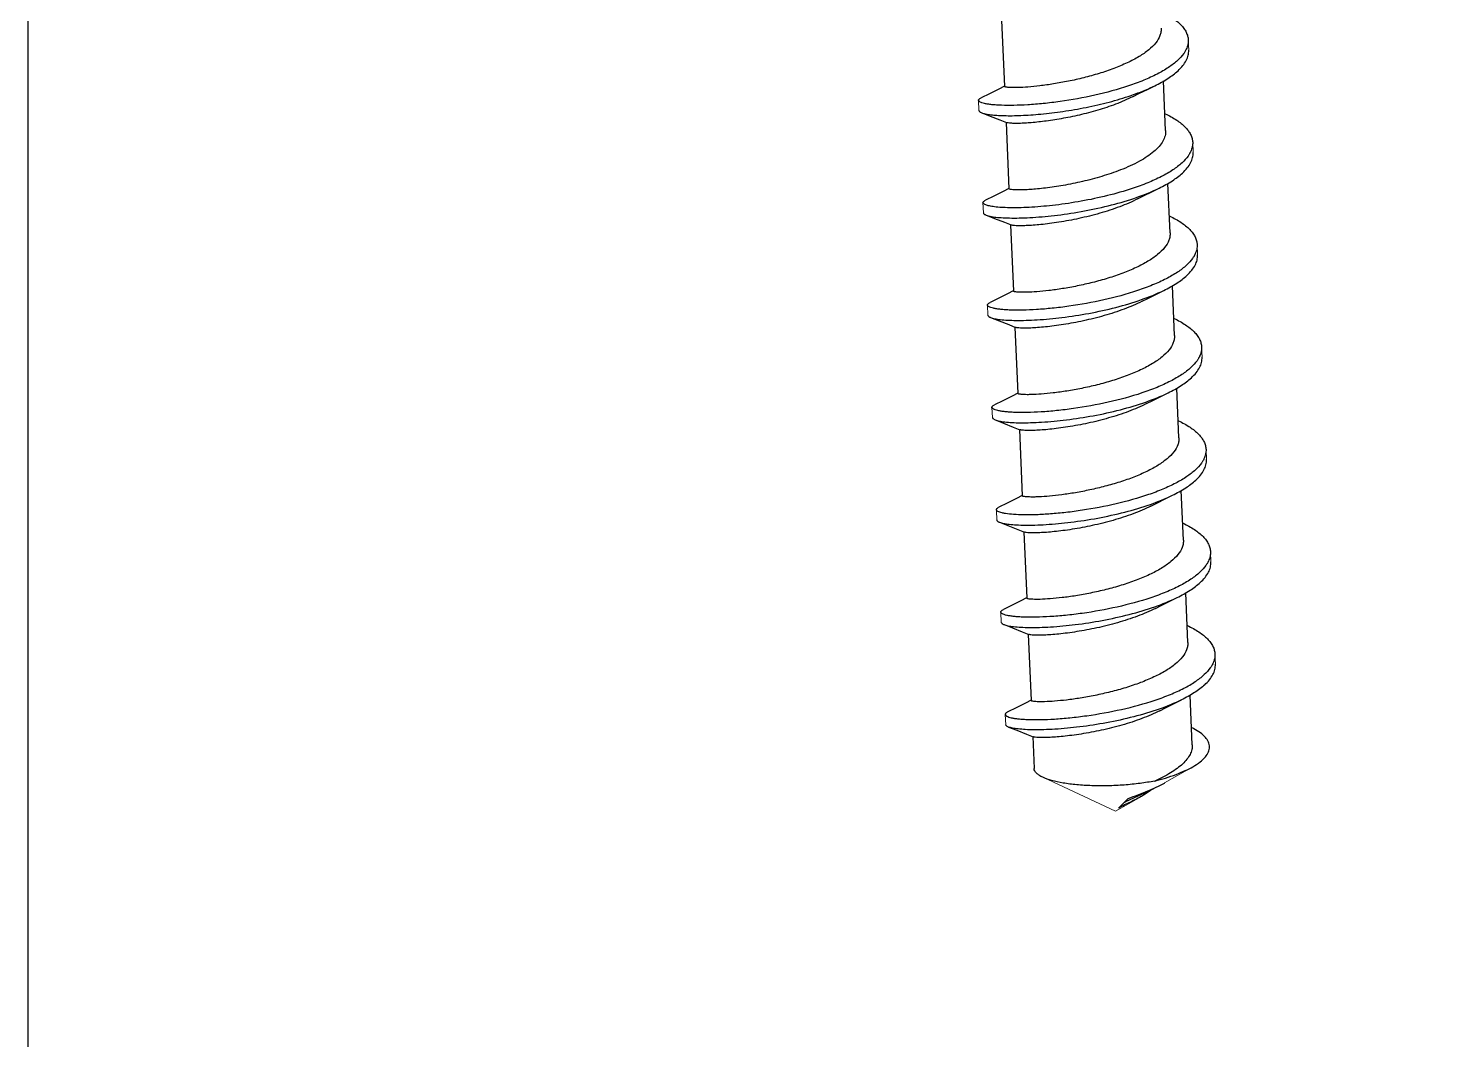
# Model space of a CAD drawing. Extents: x 0 to 1354, y 0 to 992.
# Drawn here: x 988.6 to 1041.9, y 703.3 to 741.4 of the extents above; entities that cross this region are included whole.
import ezdxf

# ---------------------------------------------------------------- set-up
doc = ezdxf.new("R2010")
doc.units = 0
doc.header["$LTSCALE"] = 10
doc.header["$MEASUREMENT"] = 0
doc.linetypes.add('ACAD_ISO02W100', pattern=[15, 12, -3])
doc.layers.get('0').update_dxf_attribs({"linetype": 'CONTINUOUS'})
doc.layers.add('虚线', color=8, linetype='ACAD_ISO02W100', lineweight=20)

msp = doc.modelspace()

# ---------------------------------------------------------------- linework, layer by layer
at = {"color": 7, "linetype": 'Continuous'}
for p, q in [((1025.335, 741.719), (1025.444, 739.218)), ((1031.522, 737.547), (1031.44, 739.423)), ((1030.296, 738.833), (1029.713, 738.573)), ((1025.271, 737.95), (1025.522, 737.85)), ((1025.503, 737.857), (1025.611, 735.356)), ((1031.69, 733.686), (1031.608, 735.559)), ((1025.439, 734.089), (1025.69, 733.988)), ((1025.67, 733.996), (1025.779, 731.495)), ((1031.857, 729.825), (1031.776, 731.697)), ((1025.606, 730.228), (1025.857, 730.127)), ((1025.838, 730.134), (1025.947, 727.633)), ((1032.025, 725.963), (1031.944, 727.838)), ((1024.986, 726.721), (1025.002, 726.686)), ((1025.002, 726.686), (1025.09, 726.634)), ((1025.774, 726.366), (1026.025, 726.265)), ((1026.006, 726.273), (1026.115, 723.772)), ((1026.127, 723.759), (1026.115, 723.772)), ((1032.193, 722.102), (1032.112, 723.975)), ((1025.153, 723.21), (1025.137, 723.246)), ((1025.942, 722.505), (1026.193, 722.404)), ((1026.174, 722.412), (1026.282, 719.911)), ((1032.361, 718.24), (1032.279, 720.113)), ((1026.11, 718.644), (1026.361, 718.543)), ((1026.342, 718.55), (1026.45, 716.049)), ((1032.528, 714.379), (1032.447, 716.251)), ((1026.277, 714.782), (1026.528, 714.681)), ((1026.509, 714.689), (1026.562, 713.481)), ((1029.75, 711.989), (1030.099, 712.346)), ((1030.165, 712.301), (1030.343, 712.386)), ((1030.343, 712.386), (1030.734, 712.569)), ((1030.609, 712.433), (1030.595, 712.425)), ((1030.734, 712.569), (1031.079, 712.73)), ((1030.113, 712.276), (1029.95, 712.196)), ((1030.113, 712.276), (1030.165, 712.301))]:
    msp.add_line(p, q, dxfattribs=at)
msp.add_lwpolyline([(988.62, 618.265), (988.62, 618.265), (988.62, 782.944), (1095.253, 782.944), (1095.253, 618.265)])
for points in [[(1025.44, 739.225), (1025.227, 739.117), (1024.872, 738.94), (1024.562, 738.787)], [(1030.296, 738.833), (1030.514, 738.944), (1030.837, 739.105), (1031.115, 739.241)], [(1024.587, 738.218), (1024.902, 738.096), (1025.271, 737.95)], [(1025.608, 735.363), (1025.395, 735.256), (1025.04, 735.078), (1024.73, 734.926)], [(1030.464, 734.972), (1030.682, 735.082), (1031.005, 735.244), (1031.282, 735.38)], [(1024.755, 734.357), (1025.07, 734.235), (1025.439, 734.089)], [(1025.775, 731.502), (1025.563, 731.394), (1025.208, 731.217), (1024.898, 731.064)], [(1030.631, 731.11), (1030.85, 731.221), (1031.173, 731.382), (1031.45, 731.519)], [(1024.922, 730.496), (1025.237, 730.373), (1025.606, 730.228)], [(1025.943, 727.641), (1025.731, 727.533), (1025.376, 727.356), (1025.065, 727.203)], [(1030.799, 727.249), (1031.018, 727.36), (1031.341, 727.521), (1031.618, 727.657)], [(1025.09, 726.634), (1025.405, 726.512), (1025.774, 726.366)], [(1026.111, 723.779), (1025.899, 723.672), (1025.543, 723.494), (1025.233, 723.342)], [(1030.967, 723.387), (1031.186, 723.498), (1031.508, 723.659), (1031.786, 723.796)], [(1025.258, 722.773), (1025.573, 722.651), (1025.942, 722.505)], [(1026.279, 719.918), (1026.066, 719.81), (1025.711, 719.633), (1025.401, 719.48)], [(1031.135, 719.526), (1031.353, 719.637), (1031.676, 719.798), (1031.953, 719.934)], [(1025.426, 718.912), (1025.741, 718.789), (1026.11, 718.644)], [(1026.447, 716.057), (1026.234, 715.949), (1025.879, 715.772), (1025.569, 715.619)], [(1031.302, 715.665), (1031.521, 715.776), (1031.844, 715.937), (1032.121, 716.073)], [(1025.593, 715.05), (1025.908, 714.928), (1026.277, 714.782)]]:
    msp.add_lwpolyline(points, dxfattribs=at)
msp.add_arc((1030.688, 711.165), 4.261, 63.6142, 64.746, dxfattribs=at)
for points, knots in [([(1031.342, 742.043), (1031.491, 741.973), (1031.758, 741.828), (1032.046, 741.602), (1032.212, 741.409), (1032.3, 741.266), (1032.356, 741.12), (1032.372, 741.019), (1032.374, 740.97)], [0, 0, 0, 0, 0.31699, 0.583646, 0.699612, 0.805857, 0.90487, 1, 1, 1, 1]), ([(1031.354, 741.409), (1031.356, 741.363), (1031.35, 741.269), (1031.297, 741.077), (1031.148, 740.836), (1030.873, 740.573), (1030.508, 740.323), (1030.064, 740.092), (1029.558, 739.881), (1029.008, 739.695), (1028.435, 739.537), (1027.862, 739.408), (1027.309, 739.308), (1026.799, 739.236), (1026.352, 739.192), (1026.026, 739.173), (1025.809, 739.17), (1025.683, 739.172), (1025.583, 739.178), (1025.518, 739.186), (1025.479, 739.195), (1025.459, 739.202), (1025.444, 739.211), (1025.444, 739.218)], [0, 0, 0, 0, 0.020473, 0.041729, 0.088965, 0.145234, 0.211407, 0.286737, 0.369458, 0.457155, 0.547003, 0.635954, 0.7209, 0.798818, 0.866905, 0.922703, 0.945351, 0.964213, 0.97914, 0.990015, 0.99393, 0.996848, 1, 1, 1, 1]), ([(1031.99, 739.809), (1032.054, 739.869), (1032.169, 739.988), (1032.301, 740.183), (1032.38, 740.382), (1032.394, 740.518), (1032.391, 740.583)], [0, 0, 0, 0, 0.292048, 0.550747, 0.782821, 1, 1, 1, 1]), ([(1032.299, 740.617), (1032.296, 740.611), (1032.283, 740.585), (1032.27, 740.559), (1032.259, 740.54)], [0, 0, 0, 0, 0.245966, 1, 1, 1, 1]), ([(1032.374, 740.97), (1032.377, 740.911), (1032.366, 740.789), (1032.325, 740.674), (1032.299, 740.617)], [0, 0, 0, 0, 0.486192, 1, 1, 1, 1]), ([(1031.973, 740.195), (1031.868, 740.098), (1031.62, 739.911), (1031.19, 739.664), (1030.683, 739.434), (1029.906, 739.148), (1028.853, 738.864), (1027.772, 738.669), (1026.923, 738.566), (1026.34, 738.518), (1025.815, 738.495), (1025.42, 738.497), (1025.145, 738.51), (1024.972, 738.524), (1024.823, 738.543), (1024.7, 738.565), (1024.601, 738.592), (1024.522, 738.622), (1024.467, 738.662), (1024.466, 738.691)], [0, 0, 0, 0, 0.054601, 0.117784, 0.188737, 0.26616, 0.43331, 0.603318, 0.684002, 0.758973, 0.826279, 0.884174, 0.909125, 0.931196, 0.950267, 0.96624, 0.979069, 0.988792, 1, 1, 1, 1]), ([(1032.259, 740.54), (1032.241, 740.51), (1032.16, 740.384), (1032.058, 740.273), (1031.973, 740.195)], [0, 0, 0, 0, 0.230375, 1, 1, 1, 1]), ([(1031.115, 739.241), (1031.284, 739.324), (1031.59, 739.492), (1031.872, 739.7), (1031.99, 739.809)], [0, 0, 0, 0, 0.539451, 1, 1, 1, 1]), ([(1030.114, 738.84), (1030.204, 738.87), (1030.544, 738.988), (1030.877, 739.125), (1031.115, 739.241)], [0, 0, 0, 0, 0.263644, 1, 1, 1, 1]), ([(1024.466, 738.691), (1024.465, 738.7), (1024.47, 738.718), (1024.49, 738.742), (1024.521, 738.766), (1024.547, 738.78), (1024.562, 738.787)], [0, 0, 0, 0, 0.169915, 0.3802, 0.653553, 1, 1, 1, 1]), ([(1024.587, 738.218), (1024.627, 738.203), (1024.725, 738.177), (1024.895, 738.148), (1025.108, 738.127), (1025.472, 738.108), (1026.012, 738.112), (1026.743, 738.158), (1027.558, 738.251), (1028.417, 738.394), (1029.277, 738.585), (1029.841, 738.748), (1030.114, 738.84)], [0, 0, 0, 0, 0.023015, 0.053783, 0.092115, 0.137661, 0.248319, 0.380823, 0.529134, 0.686496, 0.845784, 1, 1, 1, 1]), ([(1029.713, 738.573), (1029.496, 738.488), (1029.046, 738.335), (1028.361, 738.151), (1027.683, 738.009), (1027.048, 737.908), (1026.562, 737.853), (1026.222, 737.829), (1026.011, 737.82), (1025.835, 737.818), (1025.696, 737.823), (1025.604, 737.831), (1025.55, 737.841), (1025.53, 737.846), (1025.522, 737.85)], [0, 0, 0, 0, 0.16362, 0.331822, 0.496384, 0.648977, 0.781755, 0.838514, 0.887839, 0.929089, 0.961747, 0.98543, 0.993851, 1, 1, 1, 1]), ([(1024.482, 738.305), (1024.483, 738.297), (1024.489, 738.279), (1024.511, 738.257), (1024.545, 738.236), (1024.571, 738.224), (1024.587, 738.218)], [0, 0, 0, 0, 0.169972, 0.380251, 0.653586, 1, 1, 1, 1]), ([(1031.508, 738.183), (1031.657, 738.112), (1031.924, 737.967), (1032.214, 737.741), (1032.38, 737.548), (1032.468, 737.405), (1032.524, 737.258), (1032.54, 737.157), (1032.542, 737.108)], [0, 0, 0, 0, 0.31707, 0.583761, 0.699715, 0.805932, 0.904908, 1, 1, 1, 1]), ([(1031.522, 737.547), (1031.525, 737.48), (1031.508, 737.34), (1031.42, 737.136), (1031.273, 736.937), (1031.072, 736.744), (1030.821, 736.558), (1030.408, 736.312), (1030.064, 736.158), (1029.822, 736.064)], [0, 0, 0, 0, 0.084469, 0.175528, 0.27804, 0.394649, 0.526115, 0.671939, 1, 1, 1, 1]), ([(1032.542, 737.108), (1032.544, 737.05), (1032.534, 736.928), (1032.494, 736.814), (1032.468, 736.758)], [0, 0, 0, 0, 0.486352, 1, 1, 1, 1]), ([(1032.141, 736.334), (1032.035, 736.236), (1031.783, 736.046), (1031.346, 735.797), (1030.832, 735.565), (1030.461, 735.429), (1030.265, 735.364)], [0, 0, 0, 0, 0.204889, 0.442211, 0.708952, 1, 1, 1, 1]), ([(1032.423, 736.673), (1032.406, 736.644), (1032.326, 736.52), (1032.224, 736.411), (1032.141, 736.334)], [0, 0, 0, 0, 0.230655, 1, 1, 1, 1]), ([(1032.158, 735.948), (1032.222, 736.007), (1032.337, 736.127), (1032.469, 736.322), (1032.547, 736.521), (1032.561, 736.657), (1032.559, 736.722)], [0, 0, 0, 0, 0.292052, 0.550749, 0.782818, 1, 1, 1, 1]), ([(1032.468, 736.758), (1032.465, 736.751), (1032.451, 736.722), (1032.435, 736.694), (1032.423, 736.673)], [0, 0, 0, 0, 0.245565, 1, 1, 1, 1]), ([(1029.822, 736.064), (1029.591, 735.973), (1029.115, 735.812), (1028.39, 735.622), (1027.677, 735.477), (1027.11, 735.393), (1026.696, 735.347), (1026.427, 735.325), (1026.191, 735.312), (1025.993, 735.308), (1025.835, 735.311), (1025.72, 735.32), (1025.651, 735.331), (1025.62, 735.344), (1025.612, 735.352), (1025.611, 735.356)], [0, 0, 0, 0, 0.17248, 0.349527, 0.521414, 0.678348, 0.748337, 0.811272, 0.866245, 0.912441, 0.949216, 0.97606, 0.992728, 0.997353, 1, 1, 1, 1]), ([(1031.282, 735.38), (1031.451, 735.463), (1031.758, 735.63), (1032.04, 735.839), (1032.158, 735.948)], [0, 0, 0, 0, 0.5395, 1, 1, 1, 1]), ([(1030.265, 735.364), (1029.956, 735.261), (1029.319, 735.081), (1028.35, 734.876), (1027.398, 734.734), (1026.64, 734.664), (1026.087, 734.638), (1025.727, 734.634), (1025.412, 734.642), (1025.18, 734.659), (1025.02, 734.678), (1024.921, 734.694), (1024.836, 734.712), (1024.766, 734.732), (1024.71, 734.754), (1024.669, 734.776), (1024.642, 734.801), (1024.634, 734.821), (1024.633, 734.83)], [0, 0, 0, 0, 0.16997, 0.345127, 0.51566, 0.671738, 0.741496, 0.804357, 0.859406, 0.905882, 0.92571, 0.943188, 0.958274, 0.970954, 0.981259, 0.989287, 0.995306, 1, 1, 1, 1]), ([(1024.755, 734.357), (1024.803, 734.338), (1024.924, 734.308), (1025.136, 734.277), (1025.407, 734.257), (1025.732, 734.248), (1026.105, 734.252), (1026.682, 734.279), (1027.473, 734.354), (1028.465, 734.507), (1029.469, 734.727), (1030.416, 735.008), (1031.01, 735.247), (1031.282, 735.38)], [0, 0, 0, 0, 0.023278, 0.055465, 0.09624, 0.145048, 0.20115, 0.263672, 0.403951, 0.557121, 0.713681, 0.864163, 1, 1, 1, 1]), ([(1024.633, 734.83), (1024.633, 734.838), (1024.638, 734.856), (1024.658, 734.881), (1024.689, 734.904), (1024.715, 734.919), (1024.73, 734.926)], [0, 0, 0, 0, 0.169907, 0.380145, 0.653498, 1, 1, 1, 1]), ([(1030.464, 734.972), (1030.246, 734.86), (1029.776, 734.66), (1029.035, 734.419), (1028.267, 734.229), (1027.633, 734.11), (1027.153, 734.041), (1026.829, 734.003), (1026.537, 733.977), (1026.281, 733.962), (1026.067, 733.957), (1025.898, 733.959), (1025.786, 733.967), (1025.722, 733.978), (1025.699, 733.984), (1025.69, 733.988)], [0, 0, 0, 0, 0.14915, 0.310487, 0.474513, 0.630992, 0.703238, 0.769888, 0.829854, 0.882142, 0.92591, 0.960439, 0.985216, 0.993852, 1, 1, 1, 1]), ([(1024.65, 734.444), (1024.65, 734.436), (1024.657, 734.418), (1024.679, 734.396), (1024.712, 734.375), (1024.739, 734.363), (1024.755, 734.357)], [0, 0, 0, 0, 0.170001, 0.380313, 0.653589, 1, 1, 1, 1]), ([(1031.678, 734.321), (1031.826, 734.25), (1032.093, 734.105), (1032.382, 733.879), (1032.548, 733.686), (1032.636, 733.543), (1032.692, 733.397), (1032.707, 733.296), (1032.71, 733.247)], [0, 0, 0, 0, 0.317, 0.583667, 0.699629, 0.805868, 0.904876, 1, 1, 1, 1]), ([(1031.69, 733.686), (1031.692, 733.64), (1031.686, 733.547), (1031.632, 733.355), (1031.483, 733.114), (1031.209, 732.85), (1030.844, 732.601), (1030.4, 732.369), (1029.894, 732.158), (1029.344, 731.973), (1028.771, 731.814), (1028.197, 731.685), (1027.645, 731.585), (1027.135, 731.513), (1026.687, 731.469), (1026.361, 731.45), (1026.144, 731.447), (1026.018, 731.449), (1025.919, 731.456), (1025.853, 731.464), (1025.814, 731.473), (1025.794, 731.479), (1025.779, 731.488), (1025.779, 731.495)], [0, 0, 0, 0, 0.020473, 0.041729, 0.088965, 0.145234, 0.211407, 0.286736, 0.369458, 0.457155, 0.547003, 0.635954, 0.7209, 0.798818, 0.866906, 0.922704, 0.945351, 0.964213, 0.97914, 0.990015, 0.99393, 0.996849, 1, 1, 1, 1]), ([(1032.71, 733.247), (1032.712, 733.188), (1032.701, 733.067), (1032.661, 732.952), (1032.635, 732.896)], [0, 0, 0, 0, 0.486263, 1, 1, 1, 1]), ([(1032.593, 732.815), (1032.576, 732.785), (1032.495, 732.66), (1032.393, 732.55), (1032.309, 732.473)], [0, 0, 0, 0, 0.230493, 1, 1, 1, 1]), ([(1032.326, 732.086), (1032.39, 732.146), (1032.504, 732.265), (1032.637, 732.461), (1032.715, 732.66), (1032.729, 732.796), (1032.726, 732.861)], [0, 0, 0, 0, 0.292042, 0.550739, 0.782815, 1, 1, 1, 1]), ([(1032.635, 732.896), (1032.632, 732.889), (1032.619, 732.861), (1032.604, 732.835), (1032.593, 732.815)], [0, 0, 0, 0, 0.245793, 1, 1, 1, 1]), ([(1032.309, 732.473), (1032.204, 732.375), (1031.956, 732.188), (1031.525, 731.941), (1031.019, 731.712), (1030.241, 731.425), (1029.189, 731.141), (1028.108, 730.946), (1027.259, 730.843), (1026.676, 730.795), (1026.151, 730.773), (1025.756, 730.774), (1025.481, 730.787), (1025.308, 730.802), (1025.159, 730.82), (1025.036, 730.843), (1024.937, 730.869), (1024.858, 730.899), (1024.802, 730.939), (1024.801, 730.969)], [0, 0, 0, 0, 0.054598, 0.117772, 0.188716, 0.266129, 0.433272, 0.603276, 0.683956, 0.758928, 0.82624, 0.884144, 0.9091, 0.931175, 0.950249, 0.966227, 0.97906, 0.988785, 1, 1, 1, 1]), ([(1031.45, 731.519), (1031.619, 731.601), (1031.926, 731.769), (1032.208, 731.978), (1032.326, 732.086)], [0, 0, 0, 0, 0.539524, 1, 1, 1, 1]), ([(1024.922, 730.496), (1024.971, 730.477), (1025.091, 730.447), (1025.304, 730.416), (1025.575, 730.395), (1025.9, 730.386), (1026.273, 730.391), (1026.85, 730.417), (1027.641, 730.493), (1028.633, 730.646), (1029.636, 730.865), (1030.584, 731.147), (1031.178, 731.385), (1031.45, 731.519)], [0, 0, 0, 0, 0.023277, 0.055465, 0.096238, 0.14504, 0.201137, 0.263654, 0.403934, 0.557111, 0.713668, 0.864152, 1, 1, 1, 1]), ([(1024.801, 730.969), (1024.801, 730.977), (1024.805, 730.995), (1024.825, 731.019), (1024.857, 731.043), (1024.883, 731.057), (1024.898, 731.064)], [0, 0, 0, 0, 0.169903, 0.380158, 0.653504, 1, 1, 1, 1]), ([(1030.631, 731.11), (1030.413, 730.999), (1029.944, 730.798), (1029.203, 730.558), (1028.435, 730.367), (1027.801, 730.249), (1027.321, 730.18), (1026.997, 730.142), (1026.705, 730.116), (1026.449, 730.101), (1026.235, 730.095), (1026.066, 730.098), (1025.954, 730.106), (1025.89, 730.117), (1025.867, 730.123), (1025.857, 730.127)], [0, 0, 0, 0, 0.149152, 0.310489, 0.474515, 0.630994, 0.703239, 0.769892, 0.829853, 0.882148, 0.925909, 0.960443, 0.985218, 0.993858, 1, 1, 1, 1]), ([(1024.818, 730.583), (1024.818, 730.575), (1024.825, 730.557), (1024.847, 730.534), (1024.88, 730.513), (1024.907, 730.502), (1024.922, 730.496)], [0, 0, 0, 0, 0.169972, 0.380208, 0.653496, 1, 1, 1, 1]), ([(1031.845, 730.46), (1031.994, 730.389), (1032.261, 730.244), (1032.549, 730.018), (1032.715, 729.825), (1032.803, 729.682), (1032.86, 729.535), (1032.875, 729.435), (1032.877, 729.386)], [0, 0, 0, 0, 0.317004, 0.583669, 0.699633, 0.805873, 0.904879, 1, 1, 1, 1]), ([(1031.857, 729.825), (1031.859, 729.779), (1031.853, 729.685), (1031.8, 729.493), (1031.651, 729.252), (1031.377, 728.989), (1031.011, 728.739), (1030.568, 728.507), (1030.061, 728.297), (1029.512, 728.111), (1028.939, 727.953), (1028.365, 727.823), (1027.813, 727.723), (1027.303, 727.652), (1026.855, 727.608), (1026.529, 727.589), (1026.312, 727.586), (1026.186, 727.588), (1026.087, 727.594), (1026.021, 727.602), (1025.982, 727.611), (1025.962, 727.618), (1025.947, 727.626), (1025.947, 727.633)], [0, 0, 0, 0, 0.020474, 0.041728, 0.088966, 0.145235, 0.211408, 0.286736, 0.369457, 0.457154, 0.547003, 0.635954, 0.720899, 0.798816, 0.866903, 0.922703, 0.945349, 0.964215, 0.979137, 0.990018, 0.993931, 0.996846, 1, 1, 1, 1]), ([(1032.877, 729.386), (1032.88, 729.327), (1032.869, 729.205), (1032.829, 729.09), (1032.803, 729.034)], [0, 0, 0, 0, 0.486229, 1, 1, 1, 1]), ([(1032.761, 728.954), (1032.744, 728.924), (1032.663, 728.799), (1032.561, 728.689), (1032.477, 728.611)], [0, 0, 0, 0, 0.230467, 1, 1, 1, 1]), ([(1032.493, 728.225), (1032.558, 728.284), (1032.672, 728.404), (1032.804, 728.599), (1032.883, 728.798), (1032.897, 728.934), (1032.894, 728.999)], [0, 0, 0, 0, 0.292052, 0.550751, 0.782823, 1, 1, 1, 1]), ([(1032.803, 729.034), (1032.8, 729.027), (1032.787, 729), (1032.772, 728.974), (1032.761, 728.954)], [0, 0, 0, 0, 0.245846, 1, 1, 1, 1]), ([(1032.477, 728.611), (1032.371, 728.514), (1032.123, 728.327), (1031.693, 728.08), (1031.187, 727.85), (1030.409, 727.564), (1029.356, 727.28), (1028.275, 727.085), (1027.426, 726.982), (1026.843, 726.933), (1026.318, 726.911), (1025.924, 726.913), (1025.648, 726.926), (1025.476, 726.94), (1025.327, 726.959), (1025.203, 726.981), (1025.104, 727.008), (1025.025, 727.038), (1024.97, 727.078), (1024.969, 727.107)], [0, 0, 0, 0, 0.054603, 0.117791, 0.188748, 0.266174, 0.433328, 0.603343, 0.684028, 0.758997, 0.8263, 0.884191, 0.909141, 0.93121, 0.950278, 0.96625, 0.979076, 0.988796, 1, 1, 1, 1]), ([(1031.618, 727.657), (1031.787, 727.74), (1032.093, 727.908), (1032.375, 728.116), (1032.493, 728.225)], [0, 0, 0, 0, 0.539495, 1, 1, 1, 1]), ([(1025.09, 726.634), (1025.139, 726.616), (1025.259, 726.586), (1025.472, 726.555), (1025.743, 726.534), (1026.067, 726.525), (1026.441, 726.529), (1027.018, 726.556), (1027.808, 726.631), (1028.801, 726.784), (1029.804, 727.004), (1030.752, 727.285), (1031.346, 727.524), (1031.618, 727.657)], [0, 0, 0, 0, 0.023283, 0.055466, 0.096246, 0.145052, 0.20115, 0.263671, 0.403946, 0.557124, 0.713687, 0.864164, 1, 1, 1, 1]), ([(1030.799, 727.249), (1030.581, 727.138), (1030.112, 726.937), (1029.37, 726.697), (1028.603, 726.506), (1027.969, 726.388), (1027.489, 726.318), (1027.165, 726.28), (1026.872, 726.254), (1026.617, 726.239), (1026.403, 726.234), (1026.233, 726.237), (1026.122, 726.245), (1026.058, 726.255), (1026.034, 726.262), (1026.025, 726.265)], [0, 0, 0, 0, 0.149147, 0.31048, 0.474503, 0.63098, 0.703226, 0.769875, 0.829842, 0.882132, 0.925899, 0.960431, 0.985212, 0.993852, 1, 1, 1, 1]), ([(1024.969, 727.107), (1024.969, 727.115), (1024.973, 727.134), (1024.993, 727.158), (1025.025, 727.182), (1025.051, 727.196), (1025.065, 727.203)], [0, 0, 0, 0, 0.169924, 0.380226, 0.653581, 1, 1, 1, 1]), ([(1032.011, 726.599), (1032.16, 726.528), (1032.428, 726.383), (1032.717, 726.157), (1032.883, 725.963), (1032.971, 725.821), (1033.027, 725.674), (1033.043, 725.573), (1033.045, 725.524)], [0, 0, 0, 0, 0.317075, 0.583767, 0.699722, 0.805937, 0.904912, 1, 1, 1, 1]), ([(1032.025, 725.963), (1032.027, 725.919), (1032.022, 725.828), (1031.971, 725.642), (1031.831, 725.407), (1031.571, 725.15), (1031.293, 724.954), (1031.031, 724.802), (1030.73, 724.647), (1030.318, 724.47), (1029.789, 724.284), (1029.235, 724.125), (1028.675, 723.992), (1028.13, 723.887), (1027.62, 723.81), (1027.163, 723.758), (1026.823, 723.734), (1026.591, 723.726), (1026.449, 723.725), (1026.332, 723.728), (1026.24, 723.734), (1026.174, 723.744), (1026.139, 723.752), (1026.127, 723.759)], [0, 0, 0, 0, 0.01995, 0.040622, 0.086349, 0.140533, 0.204107, 0.239293, 0.276521, 0.356191, 0.440993, 0.528377, 0.615565, 0.699694, 0.777943, 0.847661, 0.906469, 0.931142, 0.952366, 0.969973, 0.983824, 0.993829, 1, 1, 1, 1]), ([(1032.661, 724.364), (1032.725, 724.423), (1032.84, 724.543), (1032.972, 724.738), (1033.051, 724.937), (1033.065, 725.073), (1033.062, 725.138)], [0, 0, 0, 0, 0.292046, 0.550743, 0.782816, 1, 1, 1, 1]), ([(1032.971, 725.174), (1032.968, 725.167), (1032.954, 725.138), (1032.939, 725.11), (1032.927, 725.089)], [0, 0, 0, 0, 0.245563, 1, 1, 1, 1]), ([(1033.045, 725.524), (1033.048, 725.465), (1033.037, 725.344), (1032.997, 725.23), (1032.971, 725.174)], [0, 0, 0, 0, 0.486349, 1, 1, 1, 1]), ([(1032.644, 724.75), (1032.543, 724.656), (1032.305, 724.475), (1031.892, 724.235), (1031.408, 724.011), (1030.663, 723.73), (1029.649, 723.448), (1028.604, 723.25), (1027.774, 723.14), (1027.195, 723.085), (1026.666, 723.055), (1026.2, 723.048), (1025.81, 723.062), (1025.537, 723.089), (1025.365, 723.122), (1025.271, 723.147), (1025.202, 723.174), (1025.165, 723.198), (1025.153, 723.21)], [0, 0, 0, 0, 0.052926, 0.11393, 0.182306, 0.256901, 0.418427, 0.584227, 0.663828, 0.738624, 0.806798, 0.866691, 0.916864, 0.95616, 0.971478, 0.983843, 0.993285, 1, 1, 1, 1]), ([(1032.927, 725.089), (1032.909, 725.06), (1032.829, 724.936), (1032.728, 724.827), (1032.644, 724.75)], [0, 0, 0, 0, 0.230657, 1, 1, 1, 1]), ([(1031.786, 723.796), (1031.955, 723.878), (1032.261, 724.046), (1032.543, 724.255), (1032.661, 724.364)], [0, 0, 0, 0, 0.539503, 1, 1, 1, 1]), ([(1025.258, 722.773), (1025.306, 722.754), (1025.427, 722.724), (1025.639, 722.693), (1025.91, 722.672), (1026.235, 722.663), (1026.609, 722.668), (1027.185, 722.695), (1027.976, 722.77), (1028.968, 722.923), (1029.972, 723.143), (1030.92, 723.424), (1031.514, 723.663), (1031.786, 723.796)], [0, 0, 0, 0, 0.023278, 0.055464, 0.096238, 0.145045, 0.201146, 0.263667, 0.403947, 0.557117, 0.713676, 0.86416, 1, 1, 1, 1]), ([(1025.137, 723.246), (1025.136, 723.254), (1025.141, 723.272), (1025.161, 723.297), (1025.193, 723.32), (1025.218, 723.334), (1025.233, 723.342)], [0, 0, 0, 0, 0.170002, 0.380285, 0.653628, 1, 1, 1, 1]), ([(1030.967, 723.387), (1030.749, 723.276), (1030.279, 723.075), (1029.538, 722.835), (1028.77, 722.645), (1028.136, 722.526), (1027.657, 722.457), (1027.333, 722.419), (1027.04, 722.393), (1026.785, 722.378), (1026.57, 722.372), (1026.401, 722.375), (1026.29, 722.383), (1026.226, 722.394), (1026.202, 722.4), (1026.193, 722.404)], [0, 0, 0, 0, 0.149152, 0.310489, 0.474515, 0.630995, 0.703239, 0.769893, 0.829853, 0.882148, 0.92591, 0.960442, 0.985219, 0.993857, 1, 1, 1, 1]), ([(1025.153, 722.86), (1025.154, 722.852), (1025.16, 722.834), (1025.182, 722.812), (1025.216, 722.791), (1025.243, 722.779), (1025.258, 722.773)], [0, 0, 0, 0, 0.170001, 0.380312, 0.653587, 1, 1, 1, 1]), ([(1032.182, 722.736), (1032.33, 722.666), (1032.597, 722.521), (1032.885, 722.295), (1033.051, 722.102), (1033.139, 721.959), (1033.195, 721.813), (1033.211, 721.712), (1033.213, 721.663)], [0, 0, 0, 0, 0.316984, 0.583642, 0.699605, 0.805849, 0.904865, 1, 1, 1, 1]), ([(1032.193, 722.102), (1032.195, 722.056), (1032.189, 721.963), (1032.135, 721.77), (1031.986, 721.53), (1031.712, 721.266), (1031.347, 721.016), (1030.903, 720.785), (1030.397, 720.574), (1029.847, 720.388), (1029.274, 720.23), (1028.701, 720.101), (1028.148, 720.001), (1027.638, 719.929), (1027.191, 719.885), (1026.864, 719.866), (1026.647, 719.863), (1026.522, 719.865), (1026.422, 719.872), (1026.357, 719.879), (1026.318, 719.888), (1026.298, 719.895), (1026.283, 719.904), (1026.282, 719.911)], [0, 0, 0, 0, 0.020473, 0.041728, 0.088965, 0.145235, 0.211408, 0.286737, 0.369457, 0.457154, 0.547003, 0.635954, 0.720899, 0.798816, 0.866903, 0.922702, 0.94535, 0.964213, 0.979137, 0.990016, 0.993929, 0.996846, 1, 1, 1, 1]), ([(1033.213, 721.663), (1033.216, 721.604), (1033.205, 721.482), (1033.164, 721.367), (1033.138, 721.311)], [0, 0, 0, 0, 0.486236, 1, 1, 1, 1]), ([(1032.812, 720.888), (1032.707, 720.791), (1032.459, 720.604), (1032.029, 720.357), (1031.522, 720.127), (1030.745, 719.841), (1029.692, 719.557), (1028.611, 719.362), (1027.763, 719.259), (1027.179, 719.211), (1026.654, 719.189), (1026.26, 719.19), (1025.984, 719.203), (1025.811, 719.217), (1025.662, 719.236), (1025.539, 719.258), (1025.44, 719.285), (1025.361, 719.315), (1025.306, 719.355), (1025.304, 719.385)], [0, 0, 0, 0, 0.054598, 0.117773, 0.188718, 0.266134, 0.433277, 0.603279, 0.68396, 0.758932, 0.826244, 0.884146, 0.909101, 0.931176, 0.950249, 0.966226, 0.979059, 0.988785, 1, 1, 1, 1]), ([(1033.097, 721.232), (1033.079, 721.202), (1032.999, 721.077), (1032.896, 720.966), (1032.812, 720.888)], [0, 0, 0, 0, 0.23045, 1, 1, 1, 1]), ([(1032.829, 720.502), (1032.893, 720.562), (1033.008, 720.681), (1033.14, 720.876), (1033.218, 721.076), (1033.233, 721.212), (1033.23, 721.276)], [0, 0, 0, 0, 0.292043, 0.550738, 0.782814, 1, 1, 1, 1]), ([(1033.138, 721.311), (1033.135, 721.304), (1033.122, 721.277), (1033.108, 721.251), (1033.097, 721.232)], [0, 0, 0, 0, 0.245858, 1, 1, 1, 1]), ([(1031.953, 719.934), (1032.122, 720.017), (1032.429, 720.185), (1032.711, 720.393), (1032.829, 720.502)], [0, 0, 0, 0, 0.539524, 1, 1, 1, 1]), ([(1025.426, 718.912), (1025.474, 718.893), (1025.595, 718.863), (1025.807, 718.832), (1026.078, 718.811), (1026.403, 718.802), (1026.776, 718.806), (1027.353, 718.833), (1028.144, 718.909), (1029.136, 719.062), (1030.14, 719.281), (1031.087, 719.562), (1031.681, 719.801), (1031.953, 719.934)], [0, 0, 0, 0, 0.023277, 0.055464, 0.096238, 0.14504, 0.201137, 0.263653, 0.403931, 0.55711, 0.713669, 0.864153, 1, 1, 1, 1]), ([(1025.304, 719.385), (1025.304, 719.393), (1025.309, 719.411), (1025.329, 719.435), (1025.36, 719.459), (1025.386, 719.473), (1025.401, 719.48)], [0, 0, 0, 0, 0.169904, 0.380159, 0.653504, 1, 1, 1, 1]), ([(1031.135, 719.526), (1030.917, 719.415), (1030.447, 719.214), (1029.706, 718.974), (1028.938, 718.783), (1028.304, 718.665), (1027.824, 718.596), (1027.5, 718.558), (1027.208, 718.532), (1026.952, 718.517), (1026.738, 718.511), (1026.569, 718.514), (1026.458, 718.522), (1026.394, 718.533), (1026.37, 718.539), (1026.361, 718.543)], [0, 0, 0, 0, 0.14915, 0.310486, 0.474512, 0.630991, 0.703238, 0.769887, 0.829853, 0.882142, 0.925907, 0.96044, 0.985213, 0.993852, 1, 1, 1, 1]), ([(1025.321, 718.998), (1025.322, 718.99), (1025.328, 718.973), (1025.35, 718.95), (1025.383, 718.929), (1025.41, 718.917), (1025.426, 718.912)], [0, 0, 0, 0, 0.169965, 0.380182, 0.653475, 1, 1, 1, 1]), ([(1032.348, 718.876), (1032.496, 718.805), (1032.764, 718.66), (1033.053, 718.434), (1033.219, 718.241), (1033.307, 718.098), (1033.363, 717.951), (1033.379, 717.851), (1033.381, 717.801)], [0, 0, 0, 0, 0.317025, 0.583703, 0.699665, 0.805896, 0.904891, 1, 1, 1, 1]), ([(1032.361, 718.24), (1032.363, 718.195), (1032.357, 718.101), (1032.303, 717.909), (1032.154, 717.668), (1031.88, 717.405), (1031.515, 717.155), (1031.071, 716.923), (1030.565, 716.713), (1030.015, 716.527), (1029.442, 716.369), (1028.868, 716.239), (1028.316, 716.139), (1027.806, 716.068), (1027.358, 716.023), (1027.032, 716.005), (1026.815, 716.002), (1026.69, 716.004), (1026.59, 716.01), (1026.525, 716.018), (1026.485, 716.027), (1026.466, 716.034), (1026.451, 716.042), (1026.45, 716.049)], [0, 0, 0, 0, 0.020473, 0.041729, 0.088966, 0.145235, 0.211407, 0.286735, 0.369456, 0.457155, 0.547003, 0.635954, 0.720899, 0.798816, 0.866905, 0.922705, 0.945349, 0.964216, 0.979138, 0.990017, 0.993933, 0.996849, 1, 1, 1, 1]), ([(1033.381, 717.801), (1033.383, 717.743), (1033.373, 717.621), (1033.332, 717.506), (1033.306, 717.45)], [0, 0, 0, 0, 0.486287, 1, 1, 1, 1]), ([(1033.263, 717.367), (1033.246, 717.338), (1033.165, 717.214), (1033.064, 717.104), (1032.98, 717.027)], [0, 0, 0, 0, 0.23059, 1, 1, 1, 1]), ([(1032.997, 716.641), (1033.061, 716.7), (1033.176, 716.82), (1033.308, 717.015), (1033.386, 717.214), (1033.4, 717.35), (1033.397, 717.415)], [0, 0, 0, 0, 0.292057, 0.550755, 0.782823, 1, 1, 1, 1]), ([(1033.306, 717.45), (1033.303, 717.443), (1033.29, 717.415), (1033.275, 717.388), (1033.263, 717.367)], [0, 0, 0, 0, 0.245679, 1, 1, 1, 1]), ([(1025.472, 715.523), (1025.473, 715.494), (1025.529, 715.454), (1025.608, 715.424), (1025.707, 715.397), (1025.83, 715.375), (1025.979, 715.356), (1026.152, 715.342), (1026.427, 715.328), (1026.821, 715.327), (1027.346, 715.349), (1027.93, 715.397), (1028.779, 715.501), (1029.859, 715.696), (1030.912, 715.98), (1031.69, 716.266), (1032.196, 716.496), (1032.627, 716.742), (1032.875, 716.93), (1032.98, 717.027)], [0, 0, 0, 0, 0.011206, 0.020926, 0.033753, 0.049727, 0.068795, 0.090868, 0.115818, 0.173714, 0.241019, 0.315991, 0.396677, 0.566689, 0.733845, 0.811266, 0.882215, 0.945399, 1, 1, 1, 1]), ([(1032.997, 716.641), (1032.879, 716.532), (1032.597, 716.323), (1032.29, 716.156), (1032.121, 716.073)], [0, 0, 0, 0, 0.460485, 1, 1, 1, 1]), ([(1032.121, 716.073), (1031.849, 715.94), (1031.255, 715.701), (1030.307, 715.42), (1029.304, 715.2), (1028.312, 715.047), (1027.521, 714.972), (1026.944, 714.945), (1026.571, 714.941), (1026.246, 714.95), (1025.975, 714.971), (1025.763, 715.001), (1025.642, 715.031), (1025.593, 715.05)], [0, 0, 0, 0, 0.135837, 0.286323, 0.442883, 0.596056, 0.736338, 0.798858, 0.854958, 0.903759, 0.944537, 0.976722, 1, 1, 1, 1]), ([(1025.569, 715.619), (1025.554, 715.612), (1025.528, 715.598), (1025.497, 715.574), (1025.477, 715.55), (1025.472, 715.531), (1025.472, 715.523)], [0, 0, 0, 0, 0.346424, 0.619843, 0.830083, 1, 1, 1, 1]), ([(1031.302, 715.665), (1031.085, 715.553), (1030.615, 715.353), (1029.874, 715.112), (1029.106, 714.922), (1028.472, 714.803), (1027.992, 714.734), (1027.668, 714.696), (1027.376, 714.67), (1027.12, 714.655), (1026.906, 714.65), (1026.737, 714.652), (1026.625, 714.66), (1026.561, 714.671), (1026.538, 714.677), (1026.528, 714.681)], [0, 0, 0, 0, 0.149151, 0.310489, 0.474515, 0.630995, 0.703239, 0.769892, 0.829854, 0.882147, 0.925911, 0.960441, 0.98522, 0.993856, 1, 1, 1, 1]), ([(1025.593, 715.05), (1025.578, 715.056), (1025.551, 715.068), (1025.518, 715.089), (1025.496, 715.111), (1025.489, 715.129), (1025.489, 715.137)], [0, 0, 0, 0, 0.346428, 0.619846, 0.830083, 1, 1, 1, 1]), ([(1032.552, 713.554), (1032.646, 713.609), (1032.814, 713.718), (1033.017, 713.903), (1033.146, 714.096), (1033.192, 714.297), (1033.146, 714.495), (1033.021, 714.676), (1032.827, 714.842), (1032.67, 714.936), (1032.582, 714.982)], [0, 0, 0, 0, 0.166706, 0.304984, 0.418609, 0.516376, 0.612122, 0.719699, 0.84786, 1, 1, 1, 1]), ([(1032.528, 714.379), (1032.531, 714.319), (1032.518, 714.193), (1032.447, 714.008), (1032.327, 713.827), (1032.162, 713.65), (1031.953, 713.479), (1031.609, 713.249), (1031.318, 713.104), (1031.113, 713.013)], [0, 0, 0, 0, 0.08765, 0.180987, 0.284412, 0.400609, 0.530681, 0.674657, 1, 1, 1, 1]), ([(1026.887, 713.153), (1026.84, 713.175), (1026.755, 713.22), (1026.651, 713.3), (1026.582, 713.386), (1026.563, 713.451), (1026.562, 713.481)], [0, 0, 0, 0, 0.326048, 0.593898, 0.812173, 1, 1, 1, 1]), ([(1031.113, 713.013), (1031.384, 713.082), (1031.772, 713.199), (1032.248, 713.394), (1032.457, 713.499), (1032.552, 713.554)], [0, 0, 0, 0, 0.545343, 0.785687, 1, 1, 1, 1]), ([(1031.113, 713.013), (1030.929, 712.977), (1030.545, 712.916), (1029.954, 712.855), (1029.347, 712.826), (1028.749, 712.829), (1028.184, 712.863), (1027.677, 712.926), (1027.248, 713.017), (1026.994, 713.103), (1026.887, 713.153)], [0, 0, 0, 0, 0.131849, 0.272569, 0.416659, 0.558454, 0.692407, 0.813391, 0.917004, 1, 1, 1, 1]), ([(1031.484, 712.938), (1031.453, 712.92), (1031.32, 712.846), (1031.184, 712.778), (1031.079, 712.73)], [0, 0, 0, 0, 0.240266, 1, 1, 1, 1]), ([(1030.595, 712.425), (1030.519, 712.382), (1030.366, 712.3), (1030.14, 712.189), (1029.933, 712.089), (1029.805, 712.024), (1029.75, 711.989)], [0, 0, 0, 0, 0.2745, 0.546495, 0.796484, 1, 1, 1, 1]), ([(1031.079, 712.73), (1031, 712.693), (1030.679, 712.552), (1030.348, 712.432), (1030.099, 712.346)], [0, 0, 0, 0, 0.248467, 1, 1, 1, 1]), ([(1030.982, 712.68), (1030.954, 712.659), (1030.834, 712.57), (1030.708, 712.49), (1030.609, 712.433)], [0, 0, 0, 0, 0.236281, 1, 1, 1, 1])]:
    msp.add_open_spline(points, degree=3, knots=knots, dxfattribs=at)
at = {"layer": '虚线', "color": 7, "linetype": 'Continuous'}
for p, q in [((1032.391, 740.583), (1032.374, 740.969)), ((1024.482, 738.305), (1024.466, 738.692)), ((1032.559, 736.722), (1032.542, 737.108)), ((1024.65, 734.444), (1024.633, 734.83)), ((1032.726, 732.861), (1032.71, 733.247)), ((1024.818, 730.583), (1024.801, 730.969)), ((1032.894, 728.999), (1032.877, 729.385)), ((1024.986, 726.721), (1024.969, 727.107)), ((1033.062, 725.138), (1033.045, 725.524)), ((1025.153, 722.86), (1025.138, 723.21)), ((1033.23, 721.276), (1033.213, 721.663)), ((1025.321, 718.998), (1025.304, 719.385)), ((1033.397, 717.415), (1033.381, 717.801)), ((1025.489, 715.137), (1025.472, 715.523)), ((1031.484, 712.938), (1032.552, 713.554)), ((1029.635, 711.871), (1026.888, 713.152)), ((1029.635, 711.871), (1030.609, 712.434))]:
    msp.add_line(p, q, dxfattribs=at)

doc.saveas('drawing.dxf')
